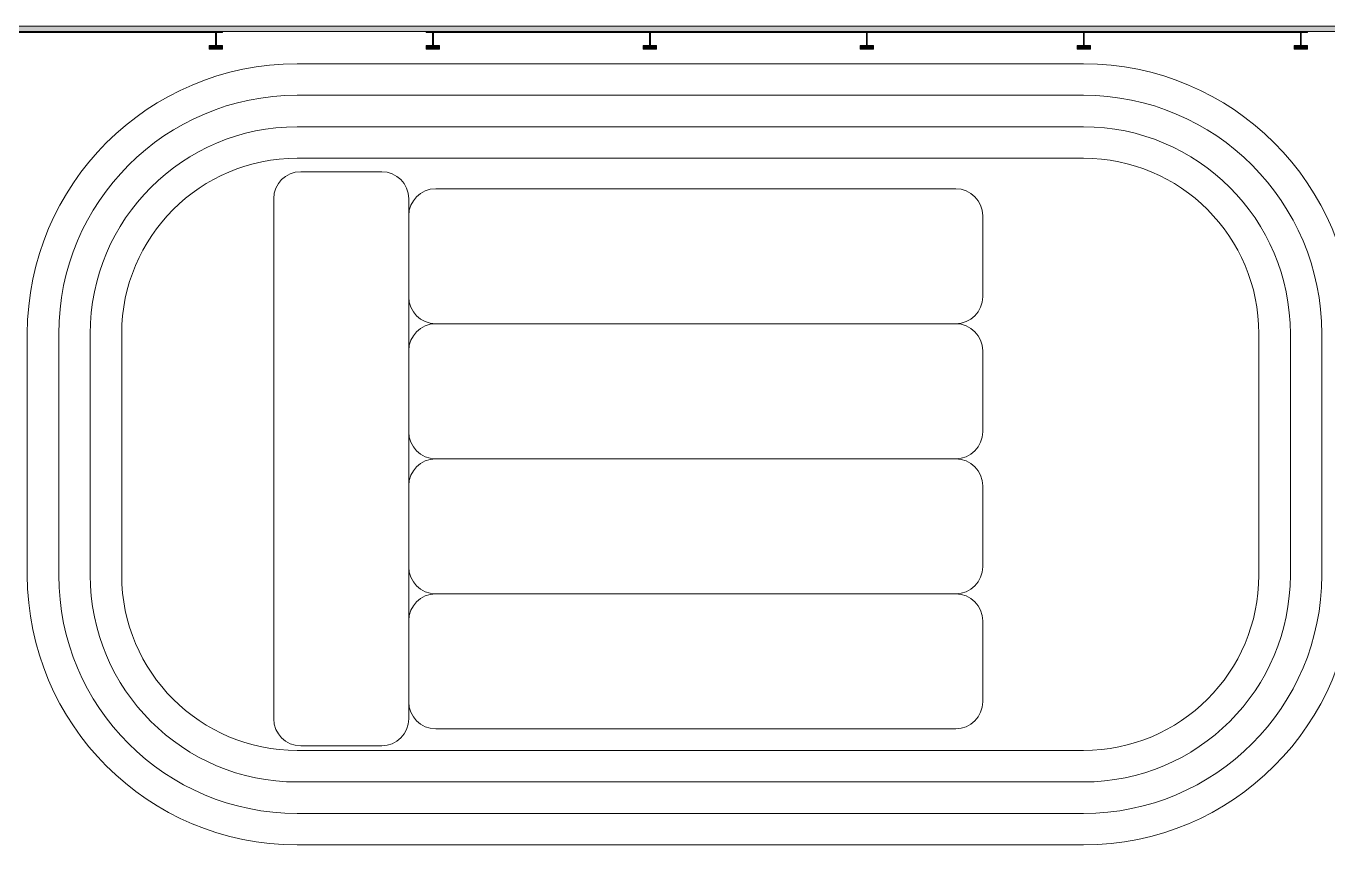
# Model space of a CAD drawing. Header units: inches. Extents: x 20461 to 27285, y -26063 to -19005.
# Drawn here: x 22833 to 24570, y -22219 to -21126 of the extents above; entities that cross this region are included whole.
import ezdxf

# ---------------------------------------------------------------- set-up
doc = ezdxf.new("R2010")
doc.units = ezdxf.units.IN
doc.header["$MEASUREMENT"] = 0
for name, color, linetype, lineweight in [('A-FLOR-OTLN', 90, 'Continuous', 9), ('L-SITE-WALL', 31, 'Continuous', 9), ('S-BEAM', 12, 'Continuous', 9), ('S-COLS', 52, 'Continuous', 9)]:
    doc.layers.add(name, color=color, linetype=linetype, lineweight=lineweight)
pattern_1 = [(45, (0, 0), (-25.342707, 25.342707), []), (45, (0, 38.4), (-25.342707, 25.342707), [])]

# ---------------------------------------------------------------- blocks, each defined once
blk = doc.blocks.new('Girt_Z - 8_D-757170-Site Plan - Phase 1')
at = {"layer": 'S-BEAM'}
for points in [[(25971.4, -21133.6), (25971.4, -21126.4), (22787.5, -21126.4), (22787.5, -21133.6), (25938.9, -21133.6)], [(25971.4, -21133.8), (25971.4, -21133.6), (22787.5, -21133.7), (22787.5, -21133.8), (25938.9, -21133.8)]]:
    blk.add_hatch(color=256, dxfattribs=at).paths.add_polyline_path(points, flags=0)
for p, q in [((25971.4, -21126.4), (22787.5, -21126.4)), ((22787.5, -21133.8), (25971.4, -21133.8))]:
    blk.add_line(p, q, dxfattribs=at)

msp = doc.modelspace()

# ---------------------------------------------------------------- hatches: boundary and pattern name
at = {"layer": 'L-SITE-WALL', "lineweight": 5}
for points in [[(22910.690247, -21134.42781), (23085.765225, -21134.42781), (23085.765225, -21133.80281), (22792.149991, -21133.80281), (22792.149991, -21134.42781), (22798.534247, -21134.42781)], [(23375.515225, -21134.42781), (24533.265225, -21134.42781), (24533.265225, -21133.80281), (23375.515225, -21133.80281)]]:
    msp.add_hatch(color=256, dxfattribs=at).paths.add_polyline_path(points, flags=0)
at = {"layer": 'S-COLS'}
h = msp.add_hatch(dxfattribs=at)
h.set_pattern_fill('FP_1', color=256, style=0, pattern_type=2)
h.set_pattern_definition(pattern_1)
h.paths.add_polyline_path([(23384.390225, -21135.05281), (23384.390225, -21133.80281), (23366.390225, -21133.80281), (23366.390225, -21135.05281)], flags=0)
h = msp.add_hatch(dxfattribs=at)
h.set_pattern_fill('FP_1', color=256, style=0, pattern_type=2)
h.set_pattern_definition(pattern_1)
h.paths.add_polyline_path([(23376.015225, -21156.195574), (23376.015225, -21135.05281), (23374.765225, -21135.05281), (23374.765225, -21156.195574)], flags=0)
h = msp.add_hatch(dxfattribs=at)
h.set_pattern_fill('FP_1', color=256, style=0, pattern_type=2)
h.set_pattern_definition(pattern_1)
h.paths.add_polyline_path([(23673.890225, -21135.05281), (23673.890225, -21133.80281), (23655.890225, -21133.80281), (23655.890225, -21135.05281)], flags=0)
h = msp.add_hatch(dxfattribs=at)
h.set_pattern_fill('FP_1', color=256, style=0, pattern_type=2)
h.set_pattern_definition(pattern_1)
h.paths.add_polyline_path([(23665.515225, -21156.195574), (23665.515225, -21135.05281), (23664.265225, -21135.05281), (23664.265225, -21156.195574)], flags=0)
h = msp.add_hatch(dxfattribs=at)
h.set_pattern_fill('FP_1', color=256, style=0, pattern_type=2)
h.set_pattern_definition(pattern_1)
h.paths.add_polyline_path([(23955.015225, -21156.195574), (23955.015225, -21135.05281), (23953.765225, -21135.05281), (23953.765225, -21156.195574)], flags=0)
h = msp.add_hatch(dxfattribs=at)
h.set_pattern_fill('FP_1', color=256, style=0, pattern_type=2)
h.set_pattern_definition(pattern_1)
h.paths.add_polyline_path([(24252.890225, -21135.05281), (24252.890225, -21133.80281), (24234.890225, -21133.80281), (24234.890225, -21135.05281)], flags=0)
h = msp.add_hatch(dxfattribs=at)
h.set_pattern_fill('FP_1', color=256, style=0, pattern_type=2)
h.set_pattern_definition(pattern_1)
h.paths.add_polyline_path([(24542.390225, -21135.05281), (24542.390225, -21133.80281), (24524.390225, -21133.80281), (24524.390225, -21135.05281)], flags=0)
h = msp.add_hatch(dxfattribs=at)
h.set_pattern_fill('FP_1', color=256, style=0, pattern_type=2)
h.set_pattern_definition(pattern_1)
h.paths.add_polyline_path([(24534.015225, -21156.195574), (24534.015225, -21135.05281), (24532.765225, -21135.05281), (24532.765225, -21156.195574)], flags=0)
at = {"layer": 'S-COLS', "lineweight": 5}
h = msp.add_hatch(color=256, dxfattribs=at)
h.paths.add_polyline_path([(23085.265225, -21156.195574), (23085.265225, -21152.549209), (23076.890225, -21152.549209), (23076.890225, -21156.195574)], flags=0)
h.paths.add_polyline_path([(23094.890225, -21156.195574), (23094.890225, -21152.549209), (23086.515225, -21152.549209), (23086.515225, -21156.195574)], flags=0)
at = {"layer": 'S-COLS'}
h = msp.add_hatch(dxfattribs=at)
h.set_pattern_fill('FP_1', color=256, style=0, pattern_type=2)
h.set_pattern_definition(pattern_1)
h.paths.add_polyline_path([(23094.890225, -21157.449176), (23094.890225, -21156.195574), (23076.890225, -21156.195574), (23076.890225, -21157.449176)], flags=0)
at = {"layer": 'S-COLS', "lineweight": 5}
h = msp.add_hatch(color=256, dxfattribs=at)
h.paths.add_polyline_path([(23374.765225, -21156.195574), (23374.765225, -21152.549209), (23366.390225, -21152.549209), (23366.390225, -21156.195574)], flags=0)
h.paths.add_polyline_path([(23384.390225, -21156.195574), (23384.390225, -21152.549209), (23376.015225, -21152.549209), (23376.015225, -21156.195574)], flags=0)
h = msp.add_hatch(color=256, dxfattribs=at)
h.paths.add_polyline_path([(23664.265225, -21156.195574), (23664.265225, -21152.549209), (23655.890225, -21152.549209), (23655.890225, -21156.195574)], flags=0)
h.paths.add_polyline_path([(23673.890225, -21156.195574), (23673.890225, -21152.549209), (23665.515225, -21152.549209), (23665.515225, -21156.195574)], flags=0)
at = {"layer": 'S-COLS'}
h = msp.add_hatch(dxfattribs=at)
h.set_pattern_fill('FP_1', color=256, style=0, pattern_type=2)
h.set_pattern_definition(pattern_1)
h.paths.add_polyline_path([(23673.890225, -21157.449176), (23673.890225, -21156.195574), (23655.890225, -21156.195574), (23655.890225, -21157.449176)], flags=0)
at = {"layer": 'S-COLS', "lineweight": 5}
h = msp.add_hatch(color=256, dxfattribs=at)
h.paths.add_polyline_path([(23953.765225, -21156.195574), (23953.765225, -21152.549209), (23945.390225, -21152.549209), (23945.390225, -21156.195574)], flags=0)
h.paths.add_polyline_path([(23963.390225, -21156.195574), (23963.390225, -21152.549209), (23955.015225, -21152.549209), (23955.015225, -21156.195574)], flags=0)
at = {"layer": 'S-COLS'}
h = msp.add_hatch(dxfattribs=at)
h.set_pattern_fill('FP_1', color=256, style=0, pattern_type=2)
h.set_pattern_definition(pattern_1)
h.paths.add_polyline_path([(23963.390225, -21157.449176), (23963.390225, -21156.195574), (23945.390225, -21156.195574), (23945.390225, -21157.449176)], flags=0)
at = {"layer": 'S-COLS', "lineweight": 5}
h = msp.add_hatch(color=256, dxfattribs=at)
h.paths.add_polyline_path([(24243.265225, -21156.195574), (24243.265225, -21152.549209), (24234.890225, -21152.549209), (24234.890225, -21156.195574)], flags=0)
h.paths.add_polyline_path([(24252.890225, -21156.195574), (24252.890225, -21152.549209), (24244.515225, -21152.549209), (24244.515225, -21156.195574)], flags=0)
h = msp.add_hatch(color=256, dxfattribs=at)
h.paths.add_polyline_path([(24532.765225, -21156.195574), (24532.765225, -21152.549209), (24524.390225, -21152.549209), (24524.390225, -21156.195574)], flags=0)
h.paths.add_polyline_path([(24542.390225, -21156.195574), (24542.390225, -21152.549209), (24534.015225, -21152.549209), (24534.015225, -21156.195574)], flags=0)

# ---------------------------------------------------------------- linework, layer by layer
at = {"layer": 'A-FLOR-OTLN'}
for p, q in [((23194.262766, -21176.80281), (24243.390225, -21176.80281)), ((23194.262766, -21218.80281), (24243.390225, -21218.80281)), ((23194.262766, -21260.80281), (24243.390225, -21260.80281)), ((23194.262766, -21302.80281), (24243.390225, -21302.80281)), ((23199.080875, -21320.80281), (23307.166223, -21320.80281)), ((23379.166223, -21343.519268), (24072.940533, -21343.519268)), ((23163.080875, -22050.57712), (23163.080875, -21356.80281)), ((23343.166223, -21356.80281), (23343.166223, -22050.57712)), ((24108.940533, -21379.519268), (24108.940533, -21487.604617)), ((22834.262766, -21858.80281), (22834.262766, -21536.80281)), ((22876.262766, -21858.80281), (22876.262766, -21536.80281)), ((22918.262766, -21858.80281), (22918.262766, -21536.80281)), ((22960.262766, -21858.80281), (22960.262766, -21536.80281)), ((24072.940533, -21523.604617), (23379.166223, -21523.604617)), ((24477.390225, -21536.80281), (24477.390225, -21858.80281)), ((24519.390225, -21536.80281), (24519.390225, -21858.80281)), ((24561.390225, -21536.80281), (24561.390225, -21858.80281)), ((24108.940533, -21559.604617), (24108.940533, -21667.689965)), ((24072.940533, -21703.689965), (23379.166223, -21703.689965)), ((24108.940533, -21739.689965), (24108.940533, -21847.775314)), ((24072.940533, -21883.775314), (23379.166223, -21883.775314)), ((24108.940533, -21919.775314), (24108.940533, -22027.860662)), ((24072.940533, -22063.860662), (23379.166223, -22063.860662)), ((24243.390225, -22092.80281), (23194.262766, -22092.80281)), ((23307.166223, -22086.57712), (23199.080875, -22086.57712)), ((24243.390225, -22134.80281), (23194.262766, -22134.80281)), ((24243.390225, -22176.80281), (23194.262766, -22176.80281)), ((24243.390225, -22218.80281), (23194.262766, -22218.80281))]:
    msp.add_line(p, q, dxfattribs=at)
for centre, radius, start, end in [((23194.262766, -21536.80281), 360, 90, 180), ((24243.390225, -21536.80281), 360, 0, 90), ((23194.262766, -21536.80281), 318, 90, 180), ((24243.390225, -21536.80281), 318, 0, 90), ((23194.262766, -21536.80281), 276, 90, 180), ((24243.390225, -21536.80281), 276, 0, 90), ((23194.262766, -21536.80281), 234, 90, 180), ((24243.390225, -21536.80281), 234, 0, 90), ((23199.080875, -21356.80281), 36, 90, 180), ((23307.166223, -21356.80281), 36, 0, 90), ((23379.166223, -21379.519268), 36, 90, 180), ((24072.940533, -21379.519268), 36, 0, 90), ((23379.166223, -21487.604617), 36, 180, 270), ((24072.940533, -21487.604617), 36, 270, 0), ((23379.166223, -21559.604617), 36, 90, 180), ((24072.940533, -21559.604617), 36, 0, 90), ((23379.166223, -21667.689965), 36, 180, 270), ((24072.940533, -21667.689965), 36, 270, 0), ((23379.166223, -21739.689965), 36, 90, 180), ((24072.940533, -21739.689965), 36, 0, 90), ((23379.166223, -21847.775314), 36, 180, 270), ((24072.940533, -21847.775314), 36, 270, 0), ((23194.262766, -21858.80281), 360, 180, 270), ((23194.262766, -21858.80281), 318, 180, 270), ((23194.262766, -21858.80281), 276, 180, 270), ((23194.262766, -21858.80281), 234, 180, 270), ((24243.390225, -21858.80281), 360, 270, 0), ((24243.390225, -21858.80281), 234, 270, 0), ((24243.390225, -21858.80281), 276, 270, 0), ((24243.390225, -21858.80281), 318, 270, 0), ((23379.166223, -21919.775314), 36, 90, 180), ((24072.940533, -21919.775314), 36, 0, 90), ((23379.166223, -22027.860662), 36, 180, 270), ((24072.940533, -22027.860662), 36, 270, 0), ((23199.080875, -22050.57712), 36, 180, 270), ((23307.166223, -22050.57712), 36, 270, 0)]:
    msp.add_arc(centre, radius, start, end, dxfattribs=at)
at = {"layer": 'L-SITE-WALL', "lineweight": 25}
for p, q in [((22792.149991, -21134.42781), (23085.765225, -21134.42781)), ((23085.765225, -21134.42781), (23085.765225, -21133.771261)), ((23375.515225, -21133.765016), (23375.515225, -21134.42781)), ((23375.515225, -21134.42781), (24533.265225, -21134.42781)), ((24533.265225, -21134.42781), (24533.265225, -21133.77769))]:
    msp.add_line(p, q, dxfattribs=at)
at = {"layer": 'S-COLS', "lineweight": 15}
for p, q in [((23076.890225, -21133.80281), (23076.890225, -21135.05281)), ((23076.890225, -21135.05281), (23094.890225, -21135.05281)), ((23085.265225, -21135.05281), (23085.265225, -21156.195574)), ((23086.515225, -21135.05281), (23085.265225, -21135.05281)), ((23086.515225, -21156.195574), (23086.515225, -21135.05281)), ((23094.890225, -21135.05281), (23094.890225, -21133.80281)), ((23366.390225, -21133.80281), (23366.390225, -21135.05281)), ((23366.390225, -21135.05281), (23384.390225, -21135.05281)), ((23374.765225, -21135.05281), (23374.765225, -21156.195574)), ((23376.015225, -21135.05281), (23374.765225, -21135.05281)), ((23376.015225, -21156.195574), (23376.015225, -21135.05281)), ((23384.390225, -21135.05281), (23384.390225, -21133.80281)), ((23655.890225, -21133.80281), (23655.890225, -21135.05281)), ((23655.890225, -21135.05281), (23673.890225, -21135.05281)), ((23664.265225, -21135.05281), (23664.265225, -21156.195574)), ((23665.515225, -21135.05281), (23664.265225, -21135.05281)), ((23665.515225, -21156.195574), (23665.515225, -21135.05281)), ((23673.890225, -21135.05281), (23673.890225, -21133.80281)), ((23945.390225, -21133.80281), (23945.390225, -21135.05281)), ((23945.390225, -21135.05281), (23963.390225, -21135.05281)), ((23953.765225, -21135.05281), (23953.765225, -21156.195574)), ((23955.015225, -21135.05281), (23953.765225, -21135.05281)), ((23955.015225, -21156.195574), (23955.015225, -21135.05281)), ((23963.390225, -21135.05281), (23963.390225, -21133.80281)), ((24234.890225, -21133.80281), (24234.890225, -21135.05281)), ((24234.890225, -21135.05281), (24252.890225, -21135.05281)), ((24243.265225, -21135.05281), (24243.265225, -21156.195574)), ((24244.515225, -21135.05281), (24243.265225, -21135.05281)), ((24244.515225, -21156.195574), (24244.515225, -21135.05281)), ((24252.890225, -21135.05281), (24252.890225, -21133.80281)), ((24524.390225, -21133.80281), (24524.390225, -21135.05281)), ((24524.390225, -21135.05281), (24542.390225, -21135.05281)), ((24532.765225, -21135.05281), (24532.765225, -21156.195574)), ((24534.015225, -21135.05281), (24532.765225, -21135.05281)), ((24534.015225, -21156.195574), (24534.015225, -21135.05281)), ((24542.390225, -21135.05281), (24542.390225, -21133.80281)), ((23076.890225, -21156.195574), (23076.890225, -21157.449176)), ((23094.890225, -21156.195574), (23076.890225, -21156.195574)), ((23085.265225, -21156.195574), (23086.515225, -21156.195574)), ((23094.890225, -21157.449176), (23094.890225, -21156.195574)), ((23366.390225, -21156.195574), (23366.390225, -21157.449176)), ((23384.390225, -21156.195574), (23366.390225, -21156.195574)), ((23374.765225, -21156.195574), (23376.015225, -21156.195574)), ((23384.390225, -21157.449176), (23384.390225, -21156.195574)), ((23655.890225, -21156.195574), (23655.890225, -21157.449176)), ((23673.890225, -21156.195574), (23655.890225, -21156.195574)), ((23664.265225, -21156.195574), (23665.515225, -21156.195574)), ((23673.890225, -21157.449176), (23673.890225, -21156.195574)), ((23945.390225, -21156.195574), (23945.390225, -21157.449176)), ((23963.390225, -21156.195574), (23945.390225, -21156.195574)), ((23953.765225, -21156.195574), (23955.015225, -21156.195574)), ((23963.390225, -21157.449176), (23963.390225, -21156.195574)), ((24234.890225, -21156.195574), (24234.890225, -21157.449176)), ((24252.890225, -21156.195574), (24234.890225, -21156.195574)), ((24243.265225, -21156.195574), (24244.515225, -21156.195574)), ((24252.890225, -21157.449176), (24252.890225, -21156.195574)), ((24524.390225, -21156.195574), (24524.390225, -21157.449176)), ((24542.390225, -21156.195574), (24524.390225, -21156.195574)), ((24532.765225, -21156.195574), (24534.015225, -21156.195574)), ((24542.390225, -21157.449176), (24542.390225, -21156.195574)), ((23076.890225, -21157.449176), (23094.890225, -21157.449176)), ((23366.390225, -21157.449176), (23384.390225, -21157.449176)), ((23655.890225, -21157.449176), (23673.890225, -21157.449176)), ((23945.390225, -21157.449176), (23963.390225, -21157.449176)), ((24234.890225, -21157.449176), (24252.890225, -21157.449176)), ((24524.390225, -21157.449176), (24542.390225, -21157.449176))]:
    msp.add_line(p, q, dxfattribs=at)
at = {"layer": 'S-COLS'}
for p, q in [((23076.890225, -21156.195574), (23076.890225, -21152.549209)), ((23076.890225, -21152.549209), (23085.265225, -21152.549209)), ((23086.515225, -21152.549209), (23094.890225, -21152.549209)), ((23094.890225, -21156.195574), (23094.890225, -21152.549209)), ((23366.390225, -21156.195574), (23366.390225, -21152.549209)), ((23366.390225, -21152.549209), (23374.765225, -21152.549209)), ((23376.015225, -21152.549209), (23384.390225, -21152.549209)), ((23384.390225, -21156.195574), (23384.390225, -21152.549209)), ((23655.890225, -21156.195574), (23655.890225, -21152.549209)), ((23655.890225, -21152.549209), (23664.265225, -21152.549209)), ((23665.515225, -21152.549209), (23673.890225, -21152.549209)), ((23673.890225, -21156.195574), (23673.890225, -21152.549209)), ((23945.390225, -21156.195574), (23945.390225, -21152.549209)), ((23945.390225, -21152.549209), (23953.765225, -21152.549209)), ((23955.015225, -21152.549209), (23963.390225, -21152.549209)), ((23963.390225, -21156.195574), (23963.390225, -21152.549209)), ((24234.890225, -21156.195574), (24234.890225, -21152.549209)), ((24234.890225, -21152.549209), (24243.265225, -21152.549209)), ((24244.515225, -21152.549209), (24252.890225, -21152.549209)), ((24252.890225, -21156.195574), (24252.890225, -21152.549209)), ((24524.390225, -21156.195574), (24524.390225, -21152.549209)), ((24524.390225, -21152.549209), (24532.765225, -21152.549209)), ((24534.015225, -21152.549209), (24542.390225, -21152.549209)), ((24542.390225, -21156.195574), (24542.390225, -21152.549209))]:
    msp.add_line(p, q, dxfattribs=at)

# ---------------------------------------------------------------- block references
at = {"layer": 'S-BEAM'}
msp.add_blockref('Girt_Z - 8_D-757170-Site Plan - Phase 1', (0, 0), dxfattribs=at)

doc.saveas('drawing.dxf')
